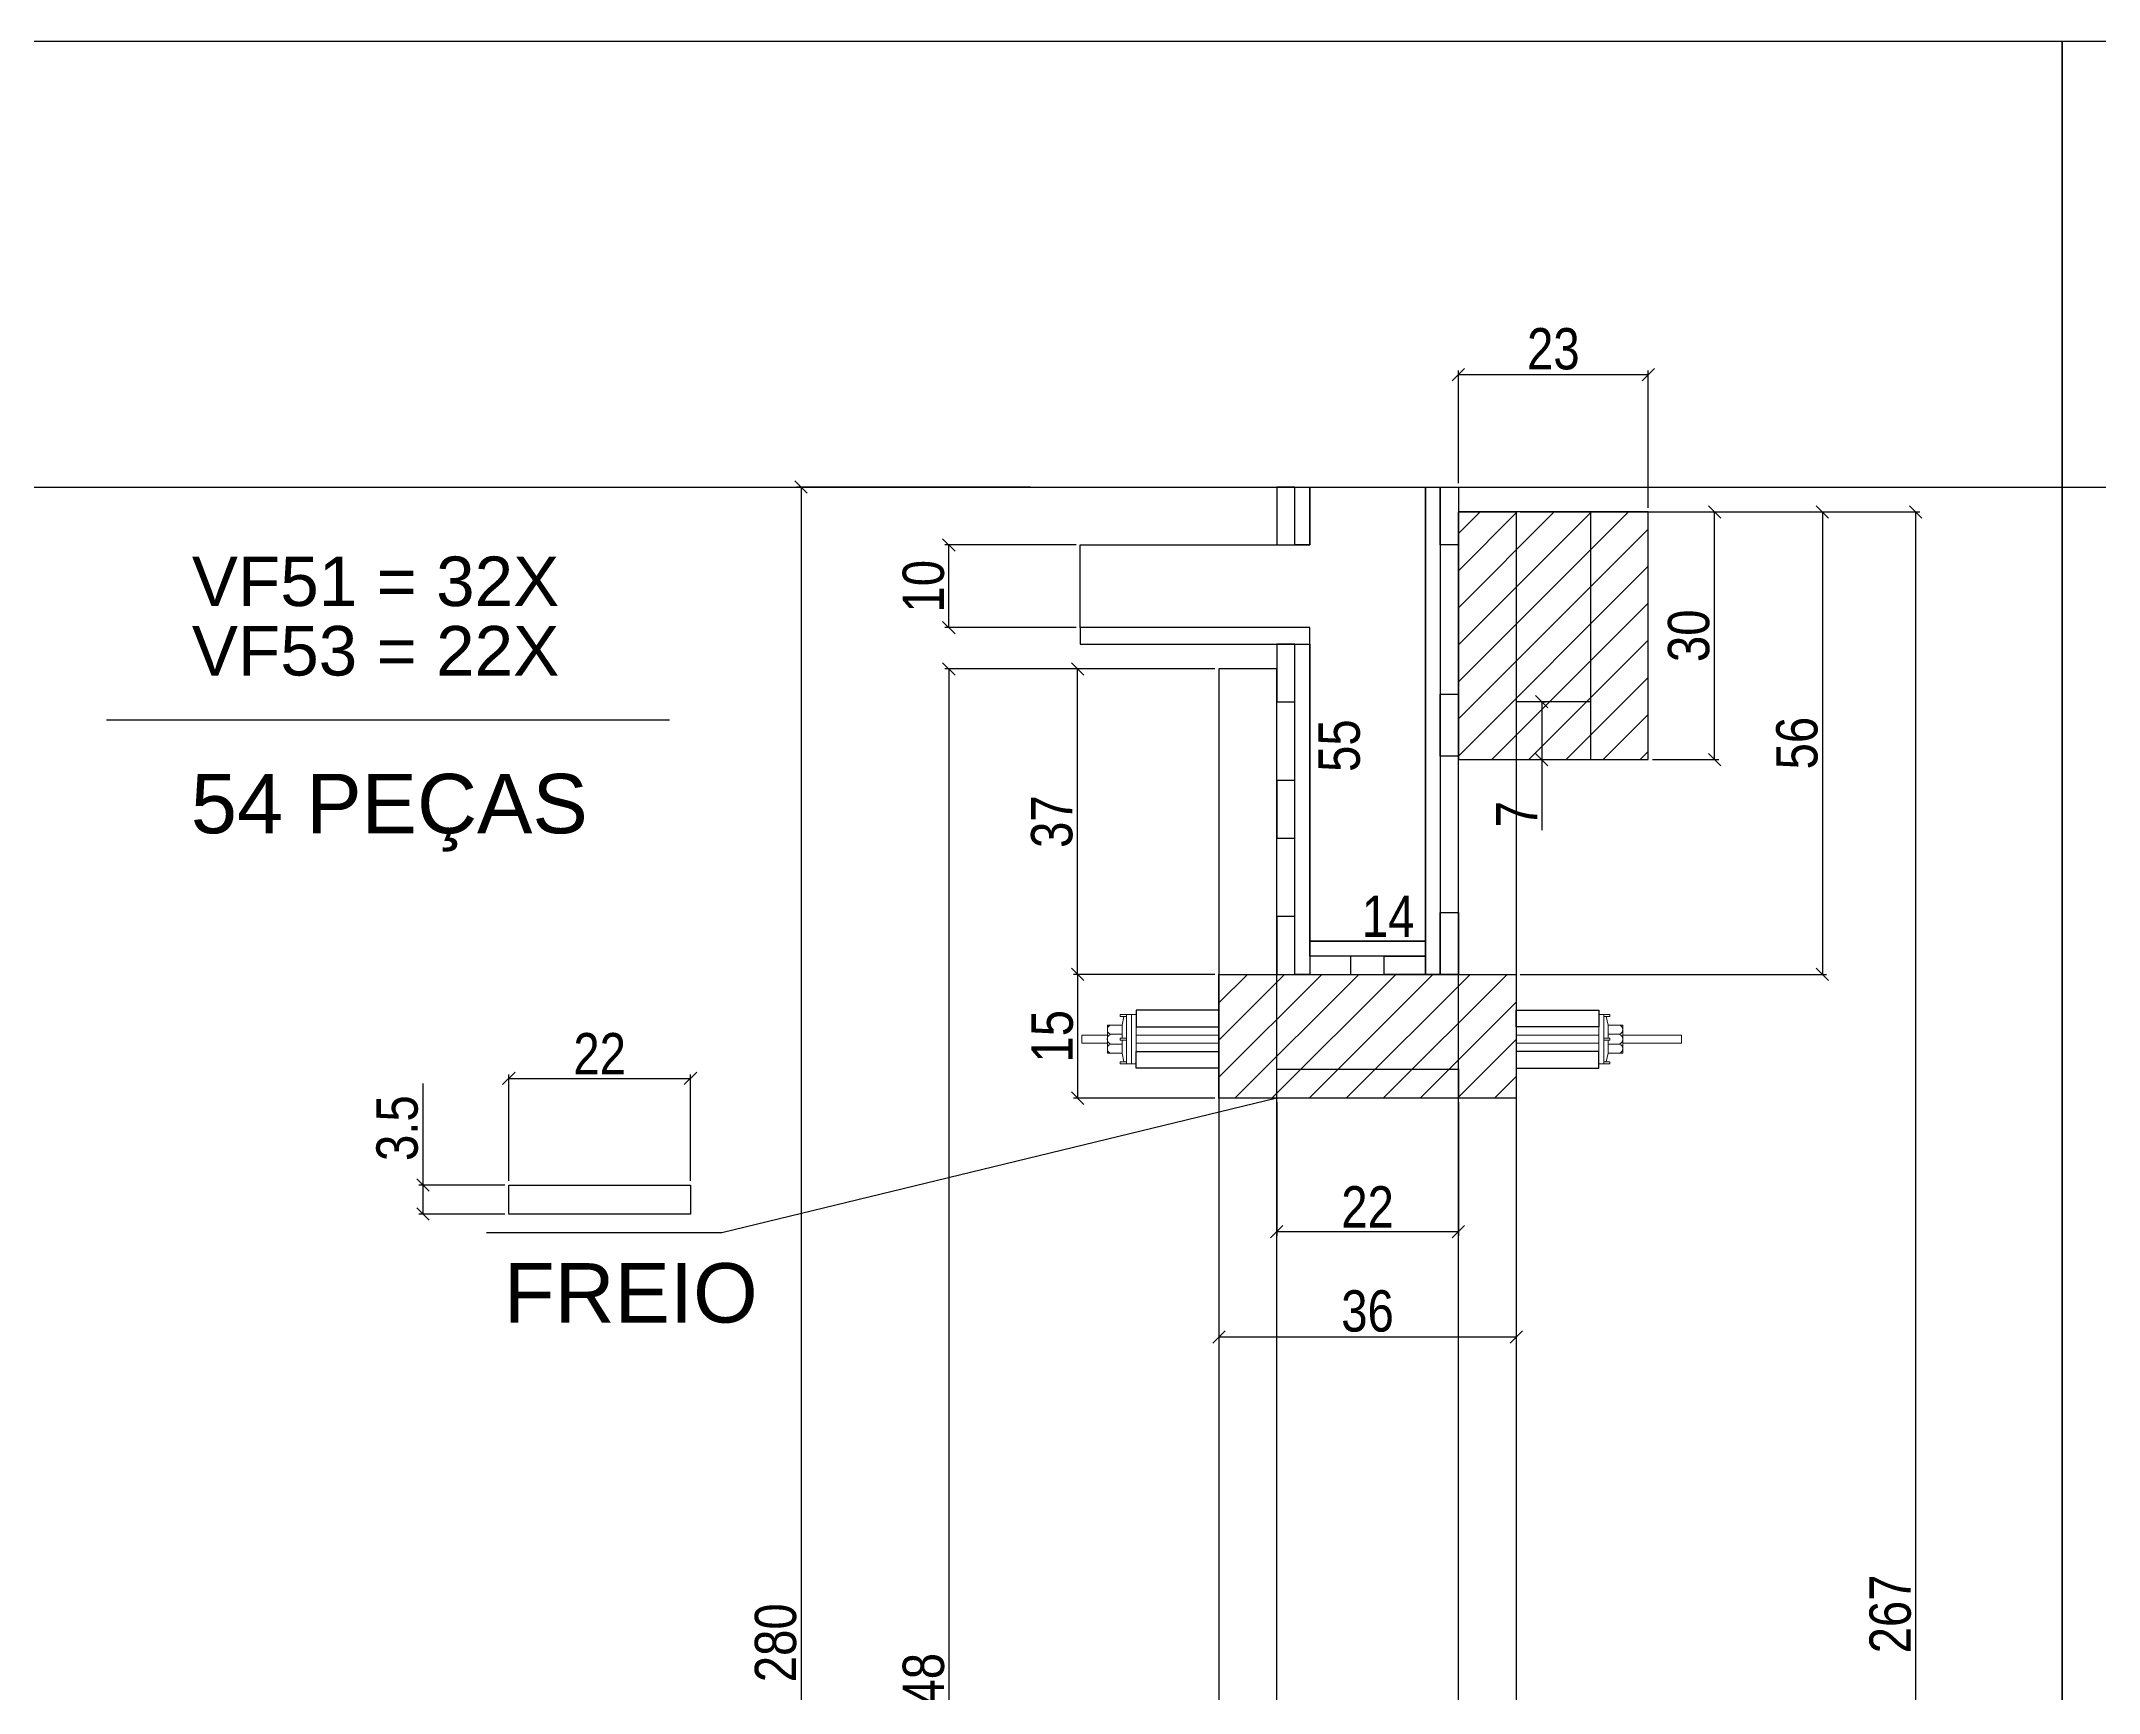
# Model space of a CAD drawing. Header units: millimetres. Extents: x 3247 to 10920, y 704 to 3817.
# Drawn here: x 3756.3 to 4254.6, y 3417.1 to 3817.3 of the extents above; entities that cross this region are included whole.
import ezdxf

# ---------------------------------------------------------------- set-up
doc = ezdxf.new("R2010")
doc.units = ezdxf.units.MM
for name, color, linetype in [('1', 1, 'Continuous'), ('COTA', 241, 'Continuous'), ('GARFOS OK', 3, 'Continuous'), ('Painéis', 200, 'Continuous'), ('SARR_3.5x7', 81, 'Continuous'), ('SARR_7x7', 40, 'Continuous'), ('TIRAS REESCORAMENTO', 252, 'Continuous'), ('VIGAS', 3, 'Continuous')]:
    doc.layers.add(name, color=color, linetype=linetype)
doc.layers.add('BARRA_ANCORAGEM', color=1, linetype='Continuous', lineweight=15)
doc.styles.add('COTA TECNICA 2X', font='techl___.ttf', dxfattribs={"height": 10})
doc.styles.add('R80-50', font='arial.ttf', dxfattribs={"height": 10})
doc.dimstyles.new('SECAO', dxfattribs={"dimscale": 0.333333, "dimtxt": 5, "dimasz": 9, "dimexe": 3, "dimexo": 3, "dimgap": 3, "dimtad": 1, "dimdec": 1, "dimlfac": 0.5, "dimzin": 12, "dimdsep": 46, "dimtxsty": 'COTA TECNICA 2X', "dimblk1": 'OBLIQUE', "dimblk2": 'OBLIQUE', "dimsah": 1, "dimcen": 0.9, "dimclrd": 4, "dimclre": 4, "dimclrt": 240, "dimadec": 1, "dimazin": 3, "dimtfac": 1, "dimtdec": 1, "dimtmove": 0, "dimatfit": 3, "dimfxl": 1, "dimtolj": 1, "dimtzin": 12, "dimarcsym": 0})

# ---------------------------------------------------------------- blocks, each defined once
blk = doc.blocks.new('_Oblique')
at = {"layer": '1', "color": 0, "lineweight": -2}
blk.add_line((-0.5, -0.5), (0.5, 0.5), dxfattribs=at)
blk = doc.blocks.new('*D55')
at = {"layer": 'COTA', "color": 4, "lineweight": -2, "transparency": 16777216}
for p, q in [((4040.54, 3665.17), (3975.14, 3665.17)), ((3976.14, 3665.17), (3976.14, 3169.22)), ((4040.54, 3169.22), (3975.14, 3169.22))]:
    blk.add_line(p, q, dxfattribs=at)
at = {"layer": 'Defpoints', "color": 0, "transparency": 16777216}
for p in [(4041.54, 3665.17), (3976.14, 3169.22), (4041.54, 3169.22)]:
    blk.add_point(p, dxfattribs=at)
at = {"layer": 'COTA', "color": 4, "lineweight": -2, "transparency": 16777216, "xscale": 3, "yscale": 3, "zscale": 3}
for p, rotation in [((3976.14, 3665.17), 90), ((3976.14, 3169.22), 270)]:
    blk.add_blockref('_Oblique', p, dxfattribs=dict(at, rotation=rotation))
at = {"layer": 'COTA', "color": 240, "transparency": 16777216, "insert": (3970.04, 3417.2), "char_height": 10, "attachment_point": 5, "rotation": 90, "style": 'COTA TECNICA 2X'}
blk.add_mtext('\\A1;248', dxfattribs=at)
blk = doc.blocks.new('*D61')
at = {"layer": 'COTA', "color": 4, "lineweight": -2, "transparency": 16777216}
for p, q in [((4040.54, 3665.17), (4006.34, 3665.17)), ((4007.34, 3591.17), (4007.34, 3665.17)), ((4040.54, 3591.17), (4006.34, 3591.17))]:
    blk.add_line(p, q, dxfattribs=at)
at = {"layer": 'Defpoints', "color": 0, "transparency": 16777216}
for p in [(4007.34, 3665.17), (4041.54, 3665.17), (4041.54, 3591.17)]:
    blk.add_point(p, dxfattribs=at)
at = {"layer": 'COTA', "color": 4, "lineweight": -2, "transparency": 16777216, "xscale": 3, "yscale": 3, "zscale": 3}
for p, rotation in [((4007.34, 3665.17), 90), ((4007.34, 3591.17), 270)]:
    blk.add_blockref('_Oblique', p, dxfattribs=dict(at, rotation=rotation))
at = {"layer": 'COTA', "color": 240, "transparency": 16777216, "insert": (4001.12, 3628.17), "char_height": 10, "attachment_point": 5, "rotation": 90, "style": 'COTA TECNICA 2X'}
blk.add_mtext('\\A1;37', dxfattribs=at)
blk = doc.blocks.new('*D62')
at = {"layer": 'COTA', "color": 4, "lineweight": -2, "transparency": 16777216}
for p, q in [((4114.54, 3703.2), (4188.68, 3703.2)), ((4187.68, 3703.2), (4187.68, 3591.17)), ((4114.54, 3591.17), (4188.68, 3591.17))]:
    blk.add_line(p, q, dxfattribs=at)
at = {"layer": 'Defpoints', "color": 0, "transparency": 16777216}
for p in [(4113.54, 3703.2), (4113.54, 3591.17), (4187.68, 3591.17)]:
    blk.add_point(p, dxfattribs=at)
at = {"layer": 'COTA', "color": 4, "lineweight": -2, "transparency": 16777216, "xscale": 3, "yscale": 3, "zscale": 3}
for p, rotation in [((4187.68, 3703.2), 90), ((4187.68, 3591.17), 270)]:
    blk.add_blockref('_Oblique', p, dxfattribs=dict(at, rotation=rotation))
at = {"layer": 'COTA', "color": 240, "transparency": 16777216, "insert": (4181.57, 3647.19), "char_height": 10, "attachment_point": 5, "rotation": 90, "style": 'COTA TECNICA 2X'}
blk.add_mtext('\\A1;56', dxfattribs=at)
blk = doc.blocks.new('*D63')
at = {"layer": 'COTA', "color": 4, "lineweight": -2, "transparency": 16777216}
for p, q in [((3995.94, 3709.22), (3939.34, 3709.22)), ((3940.34, 3709.22), (3940.34, 3149.22)), ((4040.54, 3149.22), (3939.34, 3149.22))]:
    blk.add_line(p, q, dxfattribs=at)
at = {"layer": 'Defpoints', "color": 0, "transparency": 16777216}
for p in [(3996.94, 3709.22), (3940.34, 3149.22), (4041.54, 3149.22)]:
    blk.add_point(p, dxfattribs=at)
at = {"layer": 'COTA', "color": 4, "lineweight": -2, "transparency": 16777216, "xscale": 3, "yscale": 3, "zscale": 3}
for p, rotation in [((3940.34, 3709.22), 90), ((3940.34, 3149.22), 270)]:
    blk.add_blockref('_Oblique', p, dxfattribs=dict(at, rotation=rotation))
at = {"layer": 'COTA', "color": 240, "transparency": 16777216, "insert": (3934.22, 3429.22), "char_height": 10, "attachment_point": 5, "rotation": 90, "style": 'COTA TECNICA 2X'}
blk.add_mtext('\\A1;280', dxfattribs=at)
blk = doc.blocks.new('*D65')
at = {"layer": 'Defpoints', "color": 0, "transparency": 16777216}
for p in [(4076.84, 3709.22), (4078.89, 3709.22), (4076.82, 3599.17)]:
    blk.add_point(p, dxfattribs=at)
at = {"layer": 'COTA', "color": 240, "transparency": 16777216, "insert": (4070.73, 3646.58), "char_height": 10, "attachment_point": 5, "rotation": 90, "style": 'COTA TECNICA 2X'}
blk.add_mtext('\\A1;55', dxfattribs=at)
blk = doc.blocks.new('*D66')
at = {"layer": 'Defpoints', "color": 0, "transparency": 16777216}
for p in [(4063.54, 3599.17), (4091.54, 3599.17), (4091.54, 3599.17)]:
    blk.add_point(p, dxfattribs=at)
at = {"layer": 'COTA', "color": 240, "transparency": 16777216, "insert": (4082.54, 3605.25), "char_height": 10, "attachment_point": 5, "style": 'COTA TECNICA 2X'}
blk.add_mtext('\\A1;14', dxfattribs=at)
blk = doc.blocks.new('*D68')
at = {"layer": 'COTA', "color": 4, "lineweight": -2, "transparency": 16777216}
for p, q in [((4115.54, 3703.2), (4211.26, 3703.2)), ((4210.26, 3703.2), (4210.26, 3169.22)), ((4115.54, 3169.22), (4211.26, 3169.22))]:
    blk.add_line(p, q, dxfattribs=at)
at = {"layer": 'Defpoints', "color": 0, "transparency": 16777216}
for p in [(4114.54, 3703.2), (4114.54, 3169.22), (4210.26, 3169.22)]:
    blk.add_point(p, dxfattribs=at)
at = {"layer": 'COTA', "color": 4, "lineweight": -2, "transparency": 16777216, "xscale": 3, "yscale": 3, "zscale": 3}
for p, rotation in [((4210.26, 3703.2), 90), ((4210.26, 3169.22), 270)]:
    blk.add_blockref('_Oblique', p, dxfattribs=dict(at, rotation=rotation))
at = {"layer": 'COTA', "color": 240, "transparency": 16777216, "insert": (4204.16, 3436.21), "char_height": 10, "attachment_point": 5, "rotation": 90, "style": 'COTA TECNICA 2X'}
blk.add_mtext('\\A1;267', dxfattribs=at)
blk = doc.blocks.new('*D70')
at = {"layer": 'COTA', "color": 4, "lineweight": -2, "transparency": 16777216}
for p, q in [((4040.54, 3591.17), (4006.34, 3591.17)), ((4007.34, 3591.17), (4007.34, 3561.17)), ((4040.54, 3561.17), (4006.34, 3561.17))]:
    blk.add_line(p, q, dxfattribs=at)
at = {"layer": 'Defpoints', "color": 0, "transparency": 16777216}
for p in [(4041.54, 3591.17), (4007.34, 3561.17), (4041.54, 3561.17)]:
    blk.add_point(p, dxfattribs=at)
at = {"layer": 'COTA', "color": 4, "lineweight": -2, "transparency": 16777216, "xscale": 3, "yscale": 3, "zscale": 3}
for p, rotation in [((4007.34, 3591.17), 90), ((4007.34, 3561.17), 270)]:
    blk.add_blockref('_Oblique', p, dxfattribs=dict(at, rotation=rotation))
at = {"layer": 'COTA', "color": 240, "transparency": 16777216, "insert": (4001.23, 3576.17), "char_height": 10, "attachment_point": 5, "rotation": 90, "style": 'COTA TECNICA 2X'}
blk.add_mtext('\\A1;15', dxfattribs=at)
blk = doc.blocks.new('A$C51C4441F')
at = {"layer": 'BARRA_ANCORAGEM'}
for p, q in [((-2.25, 3.4), (-1.79, 5.5)), ((-2.25, 3.4), (-5.81, 3.39)), ((-5.81, 3.39), (-5.81, -3.39)), ((-2.25, 1.2), (-5.02, 1.2)), ((-2.25, 3.4), (-2.25, 3.4)), ((-2.25, 3.4), (-2.25, 0.25)), ((-2.25, -3.4), (-5.81, -3.39)), ((-2.25, -1.2), (-5.02, -1.2)), ((-2.25, -0.25), (-2.25, -3.4)), ((-2.25, -3.4), (-1.79, -5.5))]:
    blk.add_line(p, q, dxfattribs=at)
for points in [[(-2.7, 6), (-1.2, 6), (-1.2, 5.5), (-2.7, 5.5)], [(-1.2, -6), (0, -6), (0, 6), (-1.2, 6)], [(-2.7, 0.25), (-1.2, 0.25), (-1.2, -0.25), (-2.7, -0.25)], [(-2.7, -6), (-1.2, -6), (-1.2, -5.5), (-2.7, -5.5)]]:
    blk.add_lwpolyline(points, close=True, dxfattribs=at)
for centre, radius, start, end in [((-4.66, 2.3), 1.15, 107.7845, 252.2718), ((-4.52, 0), 1.3, 112.648, 247.4083), ((-4.66, -2.3), 1.15, 107.7845, 252.2718)]:
    blk.add_arc(centre, radius, start, end, dxfattribs=at)
blk = doc.blocks.new('*D424')
at = {"layer": 'COTA', "color": 4, "lineweight": -2, "transparency": 16777216}
for p, q in [((4055.54, 3560.17), (4055.54, 3527.83)), ((4099.54, 3560.17), (4099.54, 3527.83)), ((4055.54, 3528.83), (4099.54, 3528.83))]:
    blk.add_line(p, q, dxfattribs=at)
at = {"layer": 'Defpoints', "color": 0, "transparency": 16777216}
for p in [(4055.54, 3561.17), (4099.54, 3561.17), (4099.54, 3528.83)]:
    blk.add_point(p, dxfattribs=at)
at = {"layer": 'COTA', "color": 4, "lineweight": -2, "transparency": 16777216, "xscale": 3, "yscale": 3, "zscale": 3, "rotation": 180}
blk.add_blockref('_Oblique', (4055.54, 3528.83), dxfattribs=at)
at = {"layer": 'COTA', "color": 4, "lineweight": -2, "transparency": 16777216, "xscale": 3, "yscale": 3, "zscale": 3}
blk.add_blockref('_Oblique', (4099.54, 3528.83), dxfattribs=at)
at = {"layer": 'COTA', "color": 240, "transparency": 16777216, "insert": (4077.54, 3534.83), "char_height": 10, "attachment_point": 5, "style": 'COTA TECNICA 2X'}
blk.add_mtext('\\A1;22', dxfattribs=at)
blk = doc.blocks.new('*D71')
at = {"layer": 'COTA', "color": 4, "lineweight": -2, "transparency": 16777216}
for p, q in [((3848.8, 3540.1), (3848.8, 3564.71)), ((3868.58, 3540.1), (3847.8, 3540.1)), ((3848.8, 3533.1), (3848.8, 3540.1)), ((3868.58, 3533.1), (3847.8, 3533.1))]:
    blk.add_line(p, q, dxfattribs=at)
at = {"layer": 'Defpoints', "color": 0, "transparency": 16777216}
for p in [(3848.8, 3540.1), (3869.58, 3540.1), (3869.58, 3533.1)]:
    blk.add_point(p, dxfattribs=at)
at = {"layer": 'COTA', "color": 4, "lineweight": -2, "transparency": 16777216, "xscale": 3, "yscale": 3, "zscale": 3}
for p, rotation in [((3848.8, 3540.1), 90), ((3848.8, 3533.1), 270)]:
    blk.add_blockref('_Oblique', p, dxfattribs=dict(at, rotation=rotation))
at = {"layer": 'COTA', "color": 240, "transparency": 16777216, "insert": (3842.58, 3553.91), "char_height": 10, "attachment_point": 5, "rotation": 90, "style": 'COTA TECNICA 2X'}
blk.add_mtext('\\A1;3.5', dxfattribs=at)
blk = doc.blocks.new('*D425')
at = {"layer": 'COTA', "color": 4, "lineweight": -2, "transparency": 16777216}
for p, q in [((3869.58, 3541.1), (3869.58, 3566.94)), ((3869.58, 3565.94), (3913.58, 3565.94)), ((3913.58, 3541.1), (3913.58, 3566.94))]:
    blk.add_line(p, q, dxfattribs=at)
at = {"layer": 'Defpoints', "color": 0, "transparency": 16777216}
for p in [(3913.58, 3565.94), (3869.58, 3540.1), (3913.58, 3540.1)]:
    blk.add_point(p, dxfattribs=at)
at = {"layer": 'COTA', "color": 4, "lineweight": -2, "transparency": 16777216, "xscale": 3, "yscale": 3, "zscale": 3, "rotation": 180}
blk.add_blockref('_Oblique', (3869.58, 3565.94), dxfattribs=at)
at = {"layer": 'COTA', "color": 4, "lineweight": -2, "transparency": 16777216, "xscale": 3, "yscale": 3, "zscale": 3}
blk.add_blockref('_Oblique', (3913.58, 3565.94), dxfattribs=at)
at = {"layer": 'COTA', "color": 240, "transparency": 16777216, "insert": (3891.58, 3571.94), "char_height": 10, "attachment_point": 5, "style": 'COTA TECNICA 2X'}
blk.add_mtext('\\A1;22', dxfattribs=at)
blk = doc.blocks.new('*D72')
at = {"layer": 'COTA', "color": 4, "lineweight": -2, "transparency": 16777216}
for p, q in [((4146.54, 3703.2), (4162.58, 3703.2)), ((4161.58, 3643.2), (4161.58, 3703.2)), ((4146.54, 3643.2), (4162.58, 3643.2))]:
    blk.add_line(p, q, dxfattribs=at)
at = {"layer": 'Defpoints', "color": 0, "transparency": 16777216}
for p in [(4145.54, 3703.2), (4161.58, 3703.2), (4145.54, 3643.2)]:
    blk.add_point(p, dxfattribs=at)
at = {"layer": 'COTA', "color": 4, "lineweight": -2, "transparency": 16777216, "xscale": 3, "yscale": 3, "zscale": 3}
for p, rotation in [((4161.58, 3703.2), 90), ((4161.58, 3643.2), 270)]:
    blk.add_blockref('_Oblique', p, dxfattribs=dict(at, rotation=rotation))
at = {"layer": 'COTA', "color": 240, "transparency": 16777216, "insert": (4155.36, 3673.2), "char_height": 10, "attachment_point": 5, "rotation": 90, "style": 'COTA TECNICA 2X'}
blk.add_mtext('\\A1;30', dxfattribs=at)
blk = doc.blocks.new('*D73')
at = {"layer": 'COTA', "color": 4, "lineweight": -2, "transparency": 16777216}
for p, q in [((4099.54, 3710.2), (4099.54, 3737.45)), ((4145.54, 3704.2), (4145.54, 3737.45)), ((4145.54, 3736.45), (4099.54, 3736.45))]:
    blk.add_line(p, q, dxfattribs=at)
at = {"layer": 'Defpoints', "color": 0, "transparency": 16777216}
for p in [(4099.54, 3736.45), (4099.54, 3709.2), (4145.54, 3703.2)]:
    blk.add_point(p, dxfattribs=at)
at = {"layer": 'COTA', "color": 4, "lineweight": -2, "transparency": 16777216, "xscale": 3, "yscale": 3, "zscale": 3, "rotation": 180}
blk.add_blockref('_Oblique', (4099.54, 3736.45), dxfattribs=at)
at = {"layer": 'COTA', "color": 4, "lineweight": -2, "transparency": 16777216, "xscale": 3, "yscale": 3, "zscale": 3}
blk.add_blockref('_Oblique', (4145.54, 3736.45), dxfattribs=at)
at = {"layer": 'COTA', "color": 240, "transparency": 16777216, "insert": (4122.54, 3742.67), "char_height": 10, "attachment_point": 5, "style": 'COTA TECNICA 2X'}
blk.add_mtext('\\A1;23', dxfattribs=at)
blk = doc.blocks.new('*D74')
at = {"layer": 'COTA', "color": 4, "lineweight": -2, "transparency": 16777216}
for p, q in [((4119.73, 3657.2), (4119.73, 3643.2)), ((4120.17, 3657.2), (4120.73, 3657.2)), ((4119.73, 3643.2), (4119.73, 3626.09)), ((4120.17, 3643.2), (4120.73, 3643.2))]:
    blk.add_line(p, q, dxfattribs=at)
at = {"layer": 'Defpoints', "color": 0, "transparency": 16777216}
for p in [(4119.17, 3657.2), (4119.17, 3643.2), (4119.73, 3643.2)]:
    blk.add_point(p, dxfattribs=at)
at = {"layer": 'COTA', "color": 4, "lineweight": -2, "transparency": 16777216, "xscale": 3, "yscale": 3, "zscale": 3}
for p, rotation in [((4119.73, 3657.2), 90), ((4119.73, 3643.2), 270)]:
    blk.add_blockref('_Oblique', p, dxfattribs=dict(at, rotation=rotation))
at = {"layer": 'COTA', "color": 240, "transparency": 16777216, "insert": (4113.66, 3629.96), "char_height": 10, "attachment_point": 5, "rotation": 90, "style": 'COTA TECNICA 2X'}
blk.add_mtext('\\A1;7', dxfattribs=at)
blk = doc.blocks.new('*D432')
at = {"layer": 'COTA', "color": 4, "lineweight": -2, "transparency": 16777216}
for p, q in [((4041.54, 3560.17), (4041.54, 3502.33)), ((4113.54, 3560.17), (4113.54, 3502.33)), ((4041.54, 3503.33), (4113.54, 3503.33))]:
    blk.add_line(p, q, dxfattribs=at)
at = {"layer": 'Defpoints', "color": 0, "transparency": 16777216}
for p in [(4041.54, 3561.17), (4113.54, 3561.17), (4113.54, 3503.33)]:
    blk.add_point(p, dxfattribs=at)
at = {"layer": 'COTA', "color": 4, "lineweight": -2, "transparency": 16777216, "xscale": 3, "yscale": 3, "zscale": 3, "rotation": 180}
blk.add_blockref('_Oblique', (4041.54, 3503.33), dxfattribs=at)
at = {"layer": 'COTA', "color": 4, "lineweight": -2, "transparency": 16777216, "xscale": 3, "yscale": 3, "zscale": 3}
blk.add_blockref('_Oblique', (4113.54, 3503.33), dxfattribs=at)
at = {"layer": 'COTA', "color": 240, "transparency": 16777216, "insert": (4077.54, 3509.55), "char_height": 10, "attachment_point": 5, "style": 'COTA TECNICA 2X'}
blk.add_mtext('\\A1;36', dxfattribs=at)
blk = doc.blocks.new('*D242')
at = {"layer": 'COTA', "color": 4, "lineweight": -2, "transparency": 16777216}
for p, q in [((4006.94, 3695.22), (3975.14, 3695.22)), ((3976.14, 3675.17), (3976.14, 3695.22)), ((4006.94, 3675.17), (3975.14, 3675.17))]:
    blk.add_line(p, q, dxfattribs=at)
at = {"layer": 'Defpoints', "color": 0, "transparency": 16777216}
for p in [(3976.14, 3695.22), (4007.94, 3695.22), (4007.94, 3675.17)]:
    blk.add_point(p, dxfattribs=at)
at = {"layer": 'COTA', "color": 4, "lineweight": -2, "transparency": 16777216, "xscale": 3, "yscale": 3, "zscale": 3}
for p, rotation in [((3976.14, 3695.22), 90), ((3976.14, 3675.17), 270)]:
    blk.add_blockref('_Oblique', p, dxfattribs=dict(at, rotation=rotation))
at = {"layer": 'COTA', "color": 240, "transparency": 16777216, "insert": (3970.03, 3685.2), "char_height": 10, "attachment_point": 5, "rotation": 90, "style": 'COTA TECNICA 2X'}
blk.add_mtext('\\A1;10', dxfattribs=at)

msp = doc.modelspace()

# ---------------------------------------------------------------- hatches: boundary and pattern name
at = {"layer": 'COTA'}
h = msp.add_hatch(dxfattribs=at)
h.set_pattern_fill('ANSI31', color=256, scale=2, style=0)
h.set_pattern_definition([(45, (-15611.893, -1420.574), (-4.490128, 4.490128), [])])
h.paths.add_polyline_path([(4099.54, 3643.2), (4145.54, 3643.2), (4145.54, 3703.2), (4099.54, 3703.2)])
h = msp.add_hatch(dxfattribs=at)
h.set_pattern_fill('ANSI31', color=256, scale=2, style=0)
h.set_pattern_definition([(45, (-20573.408, -209705.893), (-4.49012806, 4.49012806), [])])
h.paths.add_polyline_path([(4113.54, 3561.17), (4113.54, 3591.17), (4041.54, 3591.17), (4041.54, 3561.17)])

# ---------------------------------------------------------------- linework, layer by layer
at = {"linetype": 'Continuous'}
msp.add_line((4131.54, 3657.2), (4113.54, 3657.2), dxfattribs=at)
at = {"layer": 'BARRA_ANCORAGEM'}
for points in [[(4020.34, 3581.47), (4021.54, 3581.47), (4021.54, 3569.47), (4020.34, 3569.47)], [(4134.74, 3581.47), (4133.54, 3581.47), (4133.54, 3569.47), (4134.74, 3569.47)], [(4008.34, 3574.47), (4014.53, 3574.47), (4014.53, 3576.47), (4008.34, 3576.47)], [(4021.54, 3574.47), (4041.54, 3574.47), (4041.54, 3576.47), (4021.54, 3576.47)], [(4133.54, 3574.47), (4113.54, 3574.47), (4113.54, 3576.47), (4133.54, 3576.47)], [(4139.36, 3574.47), (4153.54, 3574.47), (4153.54, 3576.47), (4139.36, 3576.47)]]:
    msp.add_lwpolyline(points, close=True, dxfattribs=at)
at = {"layer": 'COTA', "color": 1}
msp.add_line((3246.75, 3709.22), (6743.22, 3709.22), dxfattribs=at)
at = {"layer": 'GARFOS OK', "color": 3}
for p, q in [((4055.54, 3561.17), (3921.18, 3528.57)), ((3921.18, 3528.57), (3864.16, 3528.57))]:
    msp.add_line(p, q, dxfattribs=at)
at = {"layer": 'Painéis'}
for points in [[(4099.54, 3643.2), (4145.54, 3643.2), (4145.54, 3703.2), (4099.54, 3703.2)], [(4113.54, 3561.17), (4041.54, 3561.17), (4041.54, 3591.17), (4113.54, 3591.17)]]:
    msp.add_lwpolyline(points, close=True, dxfattribs=at)
at = {"layer": 'SARR_3.5x7', "linetype": 'Continuous'}
msp.add_lwpolyline([(3869.58, 3540.1), (3913.58, 3540.1), (3913.58, 3533.1), (3869.58, 3533.1)], close=True, dxfattribs=at)
at = {"layer": 'SARR_7x7', "linetype": 'Continuous'}
msp.add_line((4131.54, 3703.2), (4131.54, 3643.2), dxfattribs=at)
for points in [[(4113.54, 3169.22), (4099.54, 3169.22), (4099.54, 3703.2), (4113.54, 3703.2)], [(4041.54, 3169.22), (4055.54, 3169.22), (4055.54, 3665.17), (4041.54, 3665.17)], [(4055.54, 3568.17), (4099.54, 3568.17), (4099.54, 3561.17), (4055.54, 3561.17)]]:
    msp.add_lwpolyline(points, close=True, dxfattribs=at)
at = {"layer": 'TIRAS REESCORAMENTO', "linetype": 'ByBlock'}
for points in [[(4007.94, 3675.17), (4007.94, 3695.22), (4063.54, 3695.22), (4063.54, 3709.22), (4091.54, 3709.22), (4091.54, 3599.17), (4063.54, 3599.17), (4063.54, 3675.17)], [(4055.54, 3695.22), (4059.94, 3695.22), (4059.94, 3709.22), (4055.54, 3709.22)], [(4059.94, 3709.22), (4063.54, 3709.22), (4063.54, 3695.22), (4059.94, 3695.22)], [(4095.14, 3709.22), (4099.54, 3709.22), (4099.54, 3695.22), (4095.14, 3695.22)], [(4063.54, 3671.17), (4063.54, 3675.17), (4007.94, 3675.17), (4007.94, 3671.17)], [(4055.54, 3657.17), (4059.94, 3657.17), (4059.94, 3671.17), (4055.54, 3671.17)], [(4059.94, 3671.17), (4063.54, 3671.17), (4063.54, 3591.17), (4059.94, 3591.17)], [(4095.14, 3659.02), (4099.54, 3659.02), (4099.54, 3644.02), (4095.14, 3644.02)], [(4055.54, 3624.17), (4059.94, 3624.17), (4059.94, 3638.17), (4055.54, 3638.17)], [(4055.54, 3591.17), (4059.94, 3591.17), (4059.94, 3605.17), (4055.54, 3605.17)], [(4095.14, 3606.17), (4099.54, 3606.17), (4099.54, 3591.17), (4095.14, 3591.17)], [(4091.54, 3595.57), (4063.54, 3595.57), (4063.54, 3599.17), (4091.54, 3599.17)], [(4073.51, 3591.17), (4073.51, 3595.57), (4063.54, 3595.57), (4063.54, 3591.17)], [(4081.58, 3591.17), (4081.58, 3595.57), (4091.54, 3595.57), (4091.54, 3591.17)], [(4021.54, 3578.47), (4041.54, 3578.47), (4041.54, 3582.47), (4021.54, 3582.47)], [(4133.54, 3578.47), (4113.54, 3578.47), (4113.54, 3582.47), (4133.54, 3582.47)], [(4021.54, 3572.47), (4041.54, 3572.47), (4041.54, 3568.47), (4021.54, 3568.47)], [(4133.54, 3572.47), (4113.54, 3572.47), (4113.54, 3568.47), (4133.54, 3568.47)]]:
    msp.add_lwpolyline(points, close=True, dxfattribs=at)
msp.add_lwpolyline([(4095.14, 3591.17), (4091.54, 3591.17), (4091.54, 3709.22), (4095.14, 3709.22), (4095.14, 3591.17)], dxfattribs=at)
at = {"layer": 'VIGAS', "color": 7}
msp.add_line((3772.16, 3652.8), (3908.53, 3652.8), dxfattribs=at)
at = {"layer": 'VIGAS'}
for points in [[(4245.74, 3008.97), (3746.25, 3008.97), (3746.25, 3817.27), (4245.74, 3817.27)], [(4745.24, 3008.97), (4245.74, 3008.97), (4245.74, 3817.27), (4745.24, 3817.27)]]:
    msp.add_lwpolyline(points, close=True, dxfattribs=at)

# ---------------------------------------------------------------- block references
at = {"layer": 'BARRA_ANCORAGEM', "xscale": -1, "rotation": 180}
msp.add_blockref('A$C51C4441F', (4020.34, 3575.47), dxfattribs=at)
at = {"layer": 'BARRA_ANCORAGEM', "xscale": -1}
msp.add_blockref('A$C51C4441F', (4133.54, 3575.47), dxfattribs=at)

# ---------------------------------------------------------------- texts
at = {"layer": 'VIGAS', "color": 7, "style": 'R80-50'}
for s, p in [('VF51 = 32X', (3792.81, 3680.4)), ('VF53 = 22X', (3792.81, 3663.57))]:
    msp.add_text(s, height=12, dxfattribs=at).set_placement(p)
at = {"layer": 'VIGAS', "color": 7, "char_height": 14.4, "attachment_point": 1, "style": 'R80-50'}
for s, insert in [('54 PEÇAS', (3792.56, 3639.74)), ('FREIO', (3868.39, 3521.2))]:
    msp.add_mtext_dynamic_manual_height_columns(s, width=162.221, gutter_width=50, heights=[0], dxfattribs=dict(at, insert=insert))

# ---------------------------------------------------------------- dimensions: what is measured, and where the dimension line sits
at = {"layer": 'COTA', "color": 3}
for base, p1, p2, angle, picture, middle in [((4099.54, 3736.45), (4145.54, 3703.2), (4099.54, 3709.2), 180, '*D73', (4122.54, 3742.67)), ((3940.34, 3149.22), (3996.94, 3709.22), (4041.54, 3149.22), 90, '*D63', (3934.22, 3429.22)), ((4187.68, 3591.17), (4113.54, 3703.2), (4113.54, 3591.17), 90, '*D62', (4181.57, 3647.19)), ((4210.26, 3169.22), (4114.54, 3703.2), (4114.54, 3169.22), 90, '*D68', (4204.16, 3436.21)), ((4161.58, 3703.2), (4145.54, 3643.2), (4145.54, 3703.2), 90, '*D72', (4155.36, 3673.2)), ((3976.14, 3695.22), (4007.94, 3675.17), (4007.94, 3695.22), 90, '*D242', (3970.03, 3685.2)), ((3976.14, 3169.22), (4041.54, 3665.17), (4041.54, 3169.22), 90, '*D55', (3970.04, 3417.2)), ((4007.34, 3665.17), (4041.54, 3591.17), (4041.54, 3665.17), 90, '*D61', (4001.12, 3628.17)), ((4007.34, 3561.17), (4041.54, 3591.17), (4041.54, 3561.17), 90, '*D70', (4001.23, 3576.17)), ((3848.8, 3540.1), (3869.58, 3533.1), (3869.58, 3540.1), 90, '*D71', (3842.58, 3553.91))]:
    dim = msp.add_linear_dim(base=base, p1=p1, p2=p2, angle=angle, dimstyle='SECAO', dxfattribs=at)
    dim.commit()
    dim.dimension.update_dxf_attribs({"geometry": picture, "text_midpoint": middle})
dim = msp.add_linear_dim(base=(4076.84, 3709.22), p1=(4076.82, 3599.17), p2=(4078.89, 3709.22), angle=90, dimstyle='SECAO', override={"dimse1": 1, "dimse2": 1, "dimsd1": 1, "dimsd2": 1}, dxfattribs=at)
dim.commit()
dim.dimension.update_dxf_attribs({"geometry": '*D65', "text_midpoint": (4076.84, 3646.58), "dimtype": 160})
dim = msp.add_linear_dim(base=(4119.73, 3643.2), p1=(4119.17, 3657.2), p2=(4119.17, 3643.2), angle=90, dimstyle='SECAO', dxfattribs=at)
dim.commit()
dim.dimension.update_dxf_attribs({"geometry": '*D74', "text_midpoint": (4119.73, 3629.96), "dimtype": 160})
dim = msp.add_linear_dim(base=(4091.54, 3599.17), p1=(4063.54, 3599.17), p2=(4091.54, 3599.17), dimstyle='SECAO', override={"dimse1": 1, "dimse2": 1, "dimsd1": 1, "dimsd2": 1}, dxfattribs=at)
dim.commit()
dim.dimension.update_dxf_attribs({"geometry": '*D66', "text_midpoint": (4082.54, 3599.17), "dimtype": 160})
for base, p1, p2, picture, middle in [((3913.58, 3565.94), (3869.58, 3540.1), (3913.58, 3540.1), '*D425', (3891.58, 3571.94)), ((4113.54, 3503.33), (4041.54, 3561.17), (4113.54, 3561.17), '*D432', (4077.54, 3509.55)), ((4099.54, 3528.83), (4055.54, 3561.17), (4099.54, 3561.17), '*D424', (4077.54, 3534.83))]:
    dim = msp.add_linear_dim(base=base, p1=p1, p2=p2, dimstyle='SECAO', dxfattribs=at)
    dim.commit()
    dim.dimension.update_dxf_attribs({"geometry": picture, "text_midpoint": middle})

doc.saveas('drawing.dxf')
